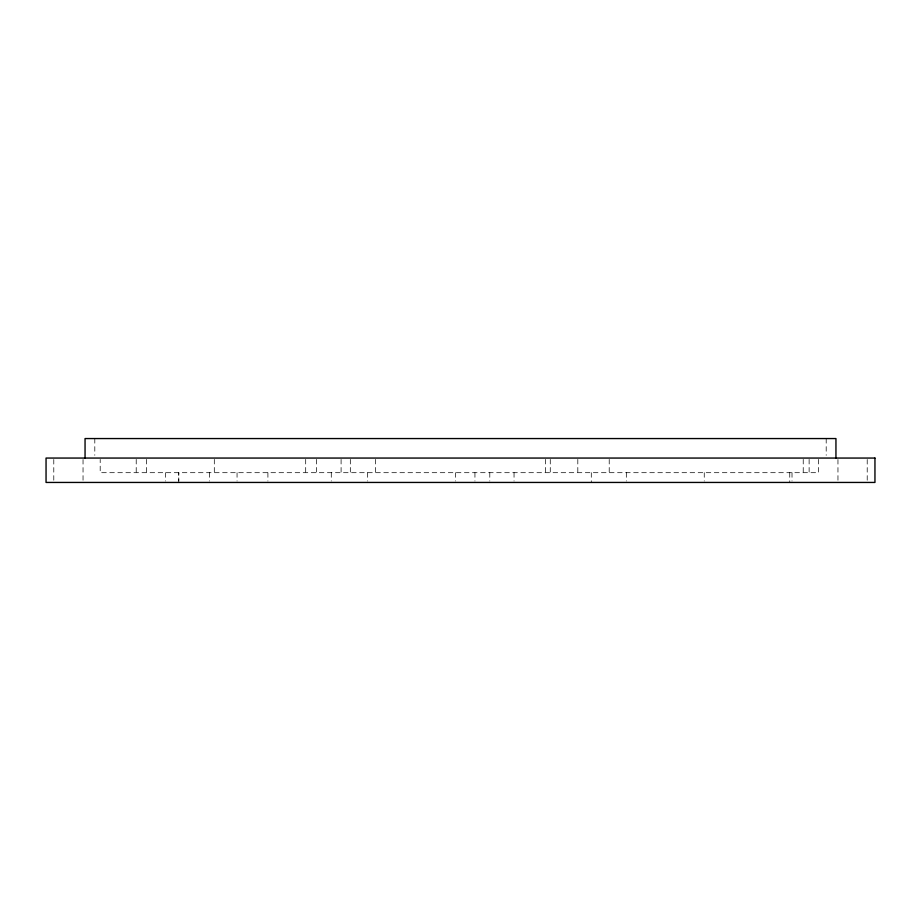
<?xml version="1.0" encoding="UTF-8"?>
<svg xmlns="http://www.w3.org/2000/svg" width="921" height="921" viewBox="0 0 921 921"><rect width="100%" height="100%" fill="white"/><g stroke="black" fill="none" stroke-linecap="round" stroke-linejoin="round"><path stroke-width="0.69" stroke-dasharray="4.61 3.45" d="M867.214 459.498L867.214 482.443M837.96 459.498L837.96 482.443M826.195 438.557L826.195 455.273M818.412 459.395L818.412 472.692L100.193 472.692L100.193 459.395M809.122 459.395L809.122 472.692M803.227 459.395L803.227 472.692M792.014 472.692L792.014 481.05M789.758 472.692L789.758 482.443M704.254 472.692L704.254 481.05M626.326 472.692L626.326 481.05M609.218 459.395L609.218 472.692M591.294 472.692L591.294 482.443M577.812 459.395L577.812 472.692M550.274 459.395L550.274 472.692M545.635 459.395L545.635 472.692M514.045 472.68L514.045 481.038M489.799 472.692L489.799 481.05M474.937 472.692L474.937 481.05M455.538 472.68L455.538 481.038M375.641 459.395L375.641 472.692M367.663 472.692L367.663 481.05M350.325 459.395L350.325 472.692M341.092 459.395L341.092 472.692M331.284 472.692L331.284 481.05M316.421 459.395L316.421 472.692M305.691 459.395L305.691 472.692M267.907 472.692L267.907 481.05M237.054 472.692L237.054 481.05M214.305 459.395L214.305 472.692M209.401 472.692L209.401 481.05M178.789 482.443L178.789 472.692L178.743 481.05M165.504 472.692L165.504 481.05M146.474 459.395L146.474 472.692M136.216 459.395L136.216 472.692M94.805 438.557L94.805 455.273M83.04 459.498L83.04 482.443M53.786 459.498L53.786 482.443"/><path stroke-width="1.38" d="M835.946 458.059L835.946 438.557L85.054 438.557L85.054 458.059M874.95 458.059L46.05 458.059L46.05 482.443L874.95 482.443L874.95 458.059"/></g></svg>
